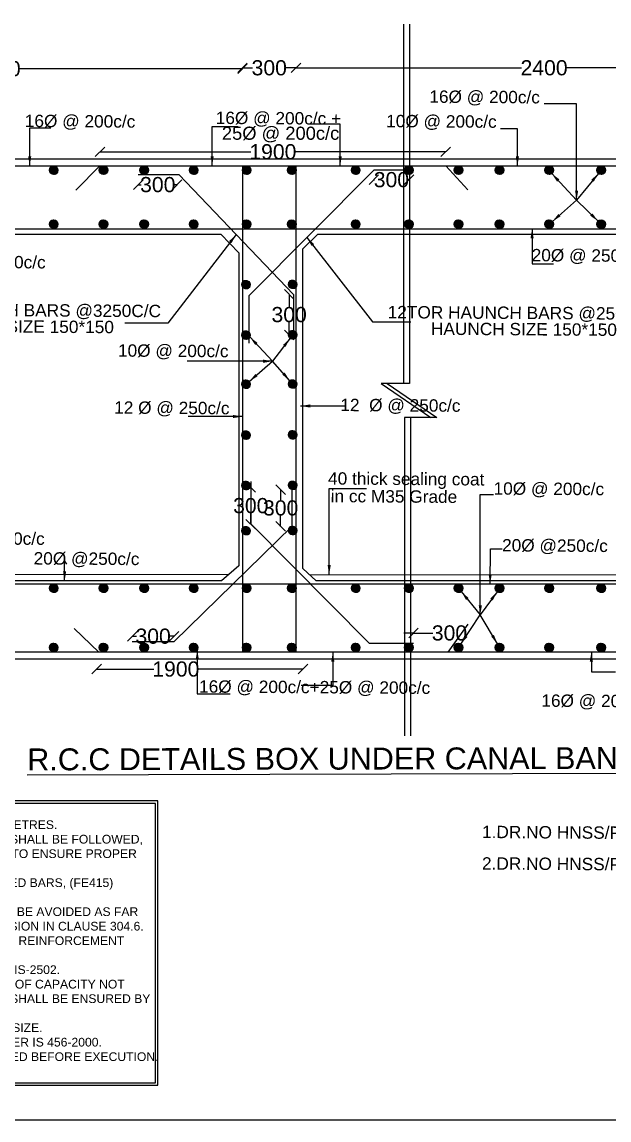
# Model space of a CAD drawing. Header units: millimetres. Extents: x 5124 to 6568637, y 2311 to 91879094.
# Drawn here: x 3804914 to 3810729, y 45935906 to 45946771 of the extents above; entities that cross this region are included whole.
import ezdxf

# ---------------------------------------------------------------- set-up
doc = ezdxf.new("R2010")
doc.units = ezdxf.units.MM
doc.header["$MEASUREMENT"] = 0
for name, color, linetype in [('DIMENSION', 7, 'Continuous'), ('DRAWING', 7, 'Continuous'), ('TEXT', 7, 'Continuous')]:
    doc.layers.add(name, color=color, linetype=linetype)
doc.styles.get("Standard").update_dxf_attribs({"font": 'arial.ttf', "height": 150})
doc.dimstyles.get("Standard").update_dxf_attribs({"dimtxt": 200, "dimasz": 110, "dimexe": 0.18, "dimexo": 0.0625, "dimgap": 0.09, "dimtad": 0, "dimtih": 1, "dimtoh": 1, "dimdec": 0, "dimzin": 0, "dimdsep": 46, "dimtxsty": 'Standard', "dimblk": 'OBLIQUE', "dimcen": 0.09, "dimse1": 1, "dimse2": 1, "dimadec": 0, "dimazin": 0, "dimtfac": 1, "dimtdec": 0, "dimtofl": 0, "dimtmove": 0, "dimatfit": 3, "dimfxl": 1, "dimtolj": 1, "dimtzin": 0, "dimarcsym": 0})

# ---------------------------------------------------------------- blocks, each defined once
blk = doc.blocks.new('_Oblique')
at = {"color": 0, "linetype": 'ByBlock', "lineweight": -2}
blk.add_line((-0.5, -0.5), (0.5, 0.5), dxfattribs=at)
blk = doc.blocks.new('*D127')
at = {"layer": 'Defpoints', "color": 0, "transparency": 16777216}
for p in [(3807098, 45946308), (3807098, 45945347), (3802238, 45945326)]:
    blk.add_point(p, dxfattribs=at)
at = {"layer": 'DIMENSION', "color": 0, "lineweight": -2, "transparency": 16777216}
for p, q in [((3802238, 45946308), (3804443, 45946308)), ((3807098, 45946308), (3804893, 45946308))]:
    blk.add_line(p, q, dxfattribs=at)
at = {"layer": 'DIMENSION', "color": 0, "lineweight": -2, "transparency": 16777216, "xscale": 95, "yscale": 95, "zscale": 95, "rotation": 180}
blk.add_blockref('_Oblique', (3802238, 45946308), dxfattribs=at)
at = {"layer": 'DIMENSION', "color": 0, "lineweight": -2, "transparency": 16777216, "xscale": 95, "yscale": 95, "zscale": 95}
blk.add_blockref('_Oblique', (3807098, 45946308), dxfattribs=at)
at = {"layer": 'DIMENSION', "color": 0, "transparency": 16777216, "insert": (3804668, 45946308), "char_height": 150, "attachment_point": 5}
blk.add_mtext('\\A1;2400', dxfattribs=at)
blk = doc.blocks.new('*D140')
at = {"layer": 'Defpoints', "color": 0, "transparency": 16777216}
for p in [(3806066, 45945261), (3806451, 45945261), (3806451, 45945161)]:
    blk.add_point(p, dxfattribs=at)
at = {"layer": 'DIMENSION', "color": 0, "lineweight": -2, "transparency": 16777216}
for p, q in [((3806066, 45945161), (3806093, 45945161)), ((3806451, 45945161), (3806424, 45945161))]:
    blk.add_line(p, q, dxfattribs=at)
at = {"layer": 'DIMENSION', "color": 0, "lineweight": -2, "transparency": 16777216, "xscale": 95, "yscale": 95, "zscale": 95, "rotation": 180}
blk.add_blockref('_Oblique', (3806066, 45945161), dxfattribs=at)
at = {"layer": 'DIMENSION', "color": 0, "lineweight": -2, "transparency": 16777216, "xscale": 95, "yscale": 95, "zscale": 95}
blk.add_blockref('_Oblique', (3806451, 45945161), dxfattribs=at)
at = {"layer": 'DIMENSION', "color": 0, "transparency": 16777216, "insert": (3806259, 45945161), "char_height": 150, "attachment_point": 5}
blk.add_mtext('\\A1;300', dxfattribs=at)
blk = doc.blocks.new('*D141')
at = {"layer": 'Defpoints', "color": 0, "transparency": 16777216}
for p in [(3809111, 45945486), (3805686, 45945347), (3809111, 45945347)]:
    blk.add_point(p, dxfattribs=at)
at = {"layer": 'DIMENSION', "color": 0, "lineweight": -2, "transparency": 16777216}
for p, q in [((3805686, 45945486), (3807182, 45945486)), ((3809111, 45945486), (3807615, 45945486))]:
    blk.add_line(p, q, dxfattribs=at)
at = {"layer": 'DIMENSION', "color": 0, "lineweight": -2, "transparency": 16777216, "xscale": 95, "yscale": 95, "zscale": 95, "rotation": 180}
blk.add_blockref('_Oblique', (3805686, 45945486), dxfattribs=at)
at = {"layer": 'DIMENSION', "color": 0, "lineweight": -2, "transparency": 16777216, "xscale": 95, "yscale": 95, "zscale": 95}
blk.add_blockref('_Oblique', (3809111, 45945486), dxfattribs=at)
at = {"layer": 'DIMENSION', "color": 0, "transparency": 16777216, "insert": (3807399, 45945486), "char_height": 150, "attachment_point": 5}
blk.add_mtext('\\A1;1900', dxfattribs=at)
blk = doc.blocks.new('*D142')
at = {"layer": 'Defpoints', "color": 0, "transparency": 16777216}
for p in [(3807604, 45944075), (3807560, 45943675), (3807595, 45943675)]:
    blk.add_point(p, dxfattribs=at)
at = {"layer": 'DIMENSION', "color": 0, "lineweight": -2, "transparency": 16777216}
for p, q in [((3807560, 45944075), (3807560, 45943952)), ((3807560, 45943675), (3807560, 45943798))]:
    blk.add_line(p, q, dxfattribs=at)
at = {"layer": 'DIMENSION', "color": 0, "lineweight": -2, "transparency": 16777216, "xscale": 95, "yscale": 95, "zscale": 95}
for p, rotation in [((3807560, 45944075), 90), ((3807560, 45943675), 270)]:
    blk.add_blockref('_Oblique', p, dxfattribs=dict(at, rotation=rotation))
at = {"layer": 'DIMENSION', "color": 0, "transparency": 16777216, "insert": (3807560, 45943875), "char_height": 150, "attachment_point": 5}
blk.add_mtext('\\A1;300', dxfattribs=at)
blk = doc.blocks.new('*D143')
at = {"layer": 'Defpoints', "color": 0, "transparency": 16777216}
for p in [(3807476, 45942144), (3807595, 45942144), (3807587, 45941780)]:
    blk.add_point(p, dxfattribs=at)
at = {"layer": 'DIMENSION', "color": 0, "lineweight": -2, "transparency": 16777216}
for p, q in [((3807476, 45942144), (3807476, 45942039)), ((3807476, 45941780), (3807476, 45941885))]:
    blk.add_line(p, q, dxfattribs=at)
at = {"layer": 'DIMENSION', "color": 0, "lineweight": -2, "transparency": 16777216, "xscale": 95, "yscale": 95, "zscale": 95}
for p, rotation in [((3807476, 45942144), 90), ((3807476, 45941780), 270)]:
    blk.add_blockref('_Oblique', p, dxfattribs=dict(at, rotation=rotation))
at = {"layer": 'DIMENSION', "color": 0, "transparency": 16777216, "insert": (3807476, 45941962), "char_height": 150, "attachment_point": 5}
blk.add_mtext('\\A1;300', dxfattribs=at)
blk = doc.blocks.new('*D144')
at = {"layer": 'Defpoints', "color": 0, "transparency": 16777216}
for p in [(3806006, 45940693), (3806006, 45940639), (3806420, 45940639)]:
    blk.add_point(p, dxfattribs=at)
at = {"layer": 'DIMENSION', "color": 0, "lineweight": -2, "transparency": 16777216}
for p, q in [((3806006, 45940693), (3806047, 45940693)), ((3806420, 45940693), (3806378, 45940693))]:
    blk.add_line(p, q, dxfattribs=at)
at = {"layer": 'DIMENSION', "color": 0, "lineweight": -2, "transparency": 16777216, "xscale": 95, "yscale": 95, "zscale": 95, "rotation": 180}
blk.add_blockref('_Oblique', (3806006, 45940693), dxfattribs=at)
at = {"layer": 'DIMENSION', "color": 0, "lineweight": -2, "transparency": 16777216, "xscale": 95, "yscale": 95, "zscale": 95}
blk.add_blockref('_Oblique', (3806420, 45940693), dxfattribs=at)
at = {"layer": 'DIMENSION', "color": 0, "transparency": 16777216, "insert": (3806213, 45940693), "char_height": 150, "attachment_point": 5}
blk.add_mtext('\\A1;300', dxfattribs=at)
blk = doc.blocks.new('*D145')
at = {"layer": 'Defpoints', "color": 0, "transparency": 16777216}
for p in [(3805654, 45940537), (3807697, 45940467), (3807697, 45940368)]:
    blk.add_point(p, dxfattribs=at)
at = {"layer": 'DIMENSION', "color": 0, "lineweight": -2, "transparency": 16777216}
for p, q in [((3805654, 45940368), (3806221, 45940368)), ((3807697, 45940368), (3806655, 45940368))]:
    blk.add_line(p, q, dxfattribs=at)
at = {"layer": 'DIMENSION', "color": 0, "lineweight": -2, "transparency": 16777216, "xscale": 95, "yscale": 95, "zscale": 95, "rotation": 180}
blk.add_blockref('_Oblique', (3805654, 45940368), dxfattribs=at)
at = {"layer": 'DIMENSION', "color": 0, "lineweight": -2, "transparency": 16777216, "xscale": 95, "yscale": 95, "zscale": 95}
blk.add_blockref('_Oblique', (3807697, 45940368), dxfattribs=at)
at = {"layer": 'DIMENSION', "color": 0, "transparency": 16777216, "insert": (3806438, 45940368), "char_height": 150, "attachment_point": 5}
blk.add_mtext('\\A1;1900', dxfattribs=at)
blk = doc.blocks.new('*D148')
at = {"layer": 'Defpoints', "color": 0, "transparency": 16777216}
for p in [(3812542, 45946317), (3807628, 45945347), (3812542, 45945347)]:
    blk.add_point(p, dxfattribs=at)
at = {"layer": 'DIMENSION', "color": 0, "lineweight": -2, "transparency": 16777216}
for p, q in [((3807628, 45946317), (3809860, 45946317)), ((3812542, 45946317), (3810310, 45946317))]:
    blk.add_line(p, q, dxfattribs=at)
at = {"layer": 'DIMENSION', "color": 0, "lineweight": -2, "transparency": 16777216, "xscale": 95, "yscale": 95, "zscale": 95, "rotation": 180}
blk.add_blockref('_Oblique', (3807628, 45946317), dxfattribs=at)
at = {"layer": 'DIMENSION', "color": 0, "lineweight": -2, "transparency": 16777216, "xscale": 95, "yscale": 95, "zscale": 95}
blk.add_blockref('_Oblique', (3812542, 45946317), dxfattribs=at)
at = {"layer": 'DIMENSION', "color": 0, "transparency": 16777216, "insert": (3810085, 45946317), "char_height": 150, "attachment_point": 5}
blk.add_mtext('\\A1;2400', dxfattribs=at)
blk = doc.blocks.new('*D154')
at = {"layer": 'Defpoints', "color": 0, "transparency": 16777216}
for p in [(3808399, 45945305), (3808746, 45945305), (3808746, 45945210)]:
    blk.add_point(p, dxfattribs=at)
at = {"layer": 'DIMENSION', "color": 0, "lineweight": -2, "transparency": 16777216}
for p, q in [((3808399, 45945210), (3808407, 45945210)), ((3808746, 45945210), (3808738, 45945210))]:
    blk.add_line(p, q, dxfattribs=at)
at = {"layer": 'DIMENSION', "color": 0, "lineweight": -2, "transparency": 16777216, "xscale": 95, "yscale": 95, "zscale": 95, "rotation": 180}
blk.add_blockref('_Oblique', (3808399, 45945210), dxfattribs=at)
at = {"layer": 'DIMENSION', "color": 0, "lineweight": -2, "transparency": 16777216, "xscale": 95, "yscale": 95, "zscale": 95}
blk.add_blockref('_Oblique', (3808746, 45945210), dxfattribs=at)
at = {"layer": 'DIMENSION', "color": 0, "transparency": 16777216, "insert": (3808573, 45945210), "char_height": 150, "attachment_point": 5}
blk.add_mtext('\\A1;300', dxfattribs=at)
blk = doc.blocks.new('*D155')
at = {"layer": 'Defpoints', "color": 0, "transparency": 16777216}
for p in [(3808792, 45940725), (3808792, 45940625), (3808792, 45940625)]:
    blk.add_point(p, dxfattribs=at)
at = {"layer": 'DIMENSION', "color": 0, "lineweight": -2, "transparency": 16777216}
for q in [(3808697, 45940725), (3808982, 45940725)]:
    blk.add_line((3808792, 45940725), q, dxfattribs=at)
at = {"layer": 'DIMENSION', "color": 0, "lineweight": -2, "transparency": 16777216, "xscale": 95, "yscale": 95, "zscale": 95}
blk.add_blockref('_Oblique', (3808792, 45940725), dxfattribs=at)
at = {"layer": 'DIMENSION', "color": 0, "lineweight": -2, "transparency": 16777216, "xscale": 95, "yscale": 95, "zscale": 95, "rotation": 180}
blk.add_blockref('_Oblique', (3808792, 45940725), dxfattribs=at)
at = {"layer": 'DIMENSION', "color": 0, "transparency": 16777216, "insert": (3809148, 45940725), "char_height": 150, "attachment_point": 5}
blk.add_mtext('\\A1;300', dxfattribs=at)
blk = doc.blocks.new('*D121')
at = {"layer": 'Defpoints', "color": 0, "transparency": 16777216}
for p in [(3807180, 45942167), (3807298, 45942167), (3807290, 45941802)]:
    blk.add_point(p, dxfattribs=at)
at = {"layer": 'DIMENSION', "color": 0, "lineweight": -2, "transparency": 16777216}
for p, q in [((3807180, 45942167), (3807180, 45942061)), ((3807180, 45941802), (3807180, 45941908))]:
    blk.add_line(p, q, dxfattribs=at)
at = {"layer": 'DIMENSION', "color": 0, "lineweight": -2, "transparency": 16777216, "xscale": 95, "yscale": 95, "zscale": 95}
for p, rotation in [((3807180, 45942167), 90), ((3807180, 45941802), 270)]:
    blk.add_blockref('_Oblique', p, dxfattribs=dict(at, rotation=rotation))
at = {"layer": 'DIMENSION', "color": 0, "transparency": 16777216, "insert": (3807180, 45941985), "char_height": 150, "attachment_point": 5}
blk.add_mtext('\\A1;300', dxfattribs=at)
blk = doc.blocks.new('*D169')
at = {"layer": 'Defpoints', "color": 0, "lineweight": -2, "transparency": 16777216}
for p, q in [((3807098, 45946317), (3807198, 45946317)), ((3807628, 45946317), (3807529, 45946317))]:
    blk.add_line(p, q, dxfattribs=at)
at = {"layer": 'Defpoints', "color": 0, "transparency": 16777216}
for p in [(3807628, 45946317), (3807098, 45945347), (3807628, 45945347)]:
    blk.add_point(p, dxfattribs=at)
at = {"layer": 'Defpoints', "color": 0, "lineweight": -2, "transparency": 16777216, "xscale": 95, "yscale": 95, "zscale": 95, "rotation": 180}
blk.add_blockref('_Oblique', (3807098, 45946317), dxfattribs=at)
at = {"layer": 'Defpoints', "color": 0, "lineweight": -2, "transparency": 16777216, "xscale": 95, "yscale": 95, "zscale": 95}
blk.add_blockref('_Oblique', (3807628, 45946317), dxfattribs=at)
at = {"layer": 'Defpoints', "color": 0, "transparency": 16777216, "insert": (3807363, 45946317), "char_height": 150, "attachment_point": 5}
blk.add_mtext('\\A1;300', dxfattribs=at)

msp = doc.modelspace()

# ---------------------------------------------------------------- hatches: boundary and pattern name
at = {"layer": 'DRAWING'}
h = msp.add_hatch(dxfattribs=at)
h.set_pattern_fill('ANSI31', color=256, scale=0.555958, style=0)
h.set_pattern_definition([(45, (1807052.1086, 20401832.74423), (-0.04914017675613, 0.04914017675613), [])])
h.paths.add_polyline_path([(3805270.8, 45945305.4, 0.9586945), (3805186.7, 45945309), (3805186.7, 45945301.9, 0.9586945)])
h = msp.add_hatch(dxfattribs=at)
h.set_pattern_fill('ANSI31', color=256, scale=0.555958, style=0)
h.set_pattern_definition([(45, (1807544.557, 20401832.74423), (-0.04914017675613, 0.04914017675613), [])])
h.paths.add_polyline_path([(3805763.2, 45945305.4, 0.9586945), (3805679.1, 45945309), (3805679.1, 45945301.9, 0.9586945)])
h = msp.add_hatch(dxfattribs=at)
h.set_pattern_fill('ANSI31', color=256, scale=0.555958, style=0)
h.set_pattern_definition([(45, (1807947.27493, 20401832.74423), (-0.04914017675613, 0.04914017675613), [])])
h.paths.add_polyline_path([(3806165.9, 45945305.4, 0.9586945), (3806081.8, 45945309), (3806081.8, 45945301.9, 0.9586945)])
h = msp.add_hatch(dxfattribs=at)
h.set_pattern_fill('ANSI31', color=256, scale=0.555958, style=0)
h.set_pattern_definition([(45, (1808438.77297, 20401832.74423), (-0.04914017675613, 0.04914017675613), [])])
h.paths.add_polyline_path([(3806657.4, 45945305.4, 0.9586945), (3806573.3, 45945309), (3806573.3, 45945301.9, 0.9586945)])
h = msp.add_hatch(dxfattribs=at)
h.set_pattern_fill('ANSI31', color=256, scale=0.555958, style=0)
h.set_pattern_definition([(45, (1808962.34588, 20401832.74423), (-0.04914017675613, 0.04914017675613), [])])
h.paths.add_polyline_path([(3807181, 45945305.4, 0.9586945), (3807096.9, 45945309), (3807096.9, 45945301.9, 0.9586945)])
h = msp.add_hatch(dxfattribs=at)
h.set_pattern_fill('ANSI31', color=256, scale=0.555958, style=0)
h.set_pattern_definition([(45, (1809410.68142, 20401832.74423), (-0.04914017675613, 0.04914017675613), [])])
h.paths.add_polyline_path([(3807629.3, 45945305.4, 0.9586945), (3807545.3, 45945309), (3807545.3, 45945301.9, 0.9586945)])
h = msp.add_hatch(dxfattribs=at)
h.set_pattern_fill('ANSI31', color=256, scale=0.555958, style=0)
h.set_pattern_definition([(45, (1810042.83374, 20401832.74423), (-0.04914017675613, 0.04914017675613), [])])
h.paths.add_polyline_path([(3808261.5, 45945305.4, 0.9586945), (3808177.4, 45945309), (3808177.4, 45945301.9, 0.9586945)])
h = msp.add_hatch(dxfattribs=at)
h.set_pattern_fill('ANSI31', color=256, scale=0.555958, style=0)
h.set_pattern_definition([(45, (1810569.73294, 20401832.74423), (-0.04914017675613, 0.04914017675613), [])])
h.paths.add_polyline_path([(3808788.4, 45945305.4, 0.9586945), (3808704.3, 45945309), (3808704.3, 45945301.9, 0.9586945)])
h = msp.add_hatch(dxfattribs=at)
h.set_pattern_fill('ANSI31', color=256, scale=0.555958, style=0)
h.set_pattern_definition([(45, (1811060.83499, 20401832.74423), (-0.04914017675613, 0.04914017675613), [])])
h.paths.add_polyline_path([(3809279.5, 45945305.4, 0.9586945), (3809195.4, 45945309), (3809195.4, 45945301.9, 0.9586945)])
h = msp.add_hatch(dxfattribs=at)
h.set_pattern_fill('ANSI31', color=256, scale=0.555958, style=0)
h.set_pattern_definition([(45, (1811467.67118, 20401832.74423), (-0.04914017675613, 0.04914017675613), [])])
h.paths.add_polyline_path([(3809686.3, 45945305.4, 0.9586945), (3809602.2, 45945309), (3809602.2, 45945301.9, 0.9586945)])
h = msp.add_hatch(dxfattribs=at)
h.set_pattern_fill('ANSI31', color=256, scale=0.555958, style=0)
h.set_pattern_definition([(45, (1811958.773226, 20401832.74423), (-0.04914017675613, 0.04914017675613), [])])
h.paths.add_polyline_path([(3810177.4, 45945305.4, 0.9586945), (3810093.3, 45945309), (3810093.3, 45945301.9, 0.9586945)])
h = msp.add_hatch(dxfattribs=at)
h.set_pattern_fill('ANSI31', color=256, scale=0.555958, style=0)
h.set_pattern_definition([(45, (1812474.188825, 20401832.74423), (-0.04914017675613, 0.04914017675613), [])])
h.paths.add_polyline_path([(3810692.8, 45945305.4, 0.9586945), (3810608.8, 45945309), (3810608.8, 45945301.9, 0.9586945)])
h = msp.add_hatch(dxfattribs=at)
h.set_pattern_fill('ANSI31', color=256, scale=0.555958, style=0)
h.set_pattern_definition([(45, (1807052.1086, 20401296.877184), (-0.04914017675613, 0.04914017675613), [])])
h.paths.add_polyline_path([(3805270.8, 45944769.6, 0.9586945), (3805186.7, 45944773.1), (3805186.7, 45944766, 0.9586945)])
h = msp.add_hatch(dxfattribs=at)
h.set_pattern_fill('ANSI31', color=256, scale=0.555958, style=0)
h.set_pattern_definition([(45, (1807544.557, 20401296.877184), (-0.04914017675613, 0.04914017675613), [])])
h.paths.add_polyline_path([(3805763.2, 45944769.6, 0.9586945), (3805679.1, 45944773.1), (3805679.1, 45944766, 0.9586945)])
h = msp.add_hatch(dxfattribs=at)
h.set_pattern_fill('ANSI31', color=256, scale=0.555958, style=0)
h.set_pattern_definition([(45, (1807947.27493, 20401296.877184), (-0.04914017675613, 0.04914017675613), [])])
h.paths.add_polyline_path([(3806165.9, 45944769.6, 0.9586945), (3806081.8, 45944773.1), (3806081.8, 45944766, 0.9586945)])
h = msp.add_hatch(dxfattribs=at)
h.set_pattern_fill('ANSI31', color=256, scale=0.555958, style=0)
h.set_pattern_definition([(45, (1808438.77297, 20401296.877184), (-0.04914017675613, 0.04914017675613), [])])
h.paths.add_polyline_path([(3806657.4, 45944769.6, 0.9586945), (3806573.3, 45944773.1), (3806573.3, 45944766, 0.9586945)])
h = msp.add_hatch(dxfattribs=at)
h.set_pattern_fill('ANSI31', color=256, scale=0.555958, style=0)
h.set_pattern_definition([(45, (1808962.34588, 20401296.877184), (-0.04914017675613, 0.04914017675613), [])])
h.paths.add_polyline_path([(3807181, 45944769.6, 0.9586945), (3807096.9, 45944773.1), (3807096.9, 45944766, 0.9586945)])
h = msp.add_hatch(dxfattribs=at)
h.set_pattern_fill('ANSI31', color=256, scale=0.555958, style=0)
h.set_pattern_definition([(45, (1809410.68142, 20401296.877184), (-0.04914017675613, 0.04914017675613), [])])
h.paths.add_polyline_path([(3807629.3, 45944769.6, 0.9586945), (3807545.3, 45944773.1), (3807545.3, 45944766, 0.9586945)])
h = msp.add_hatch(dxfattribs=at)
h.set_pattern_fill('ANSI31', color=256, scale=0.555958, style=0)
h.set_pattern_definition([(45, (1810042.83374, 20401296.877184), (-0.04914017675613, 0.04914017675613), [])])
h.paths.add_polyline_path([(3808261.5, 45944769.6, 0.9586945), (3808177.4, 45944773.1), (3808177.4, 45944766, 0.9586945)])
h = msp.add_hatch(dxfattribs=at)
h.set_pattern_fill('ANSI31', color=256, scale=0.555958, style=0)
h.set_pattern_definition([(45, (1810569.73294, 20401296.877184), (-0.04914017675613, 0.04914017675613), [])])
h.paths.add_polyline_path([(3808788.4, 45944769.6, 0.9586945), (3808704.3, 45944773.1), (3808704.3, 45944766, 0.9586945)])
h = msp.add_hatch(dxfattribs=at)
h.set_pattern_fill('ANSI31', color=256, scale=0.555958, style=0)
h.set_pattern_definition([(45, (1811060.83499, 20401296.877184), (-0.04914017675613, 0.04914017675613), [])])
h.paths.add_polyline_path([(3809279.5, 45944769.6, 0.9586945), (3809195.4, 45944773.1), (3809195.4, 45944766, 0.9586945)])
h = msp.add_hatch(dxfattribs=at)
h.set_pattern_fill('ANSI31', color=256, scale=0.555958, style=0)
h.set_pattern_definition([(45, (1811467.67118, 20401296.877184), (-0.04914017675613, 0.04914017675613), [])])
h.paths.add_polyline_path([(3809686.3, 45944769.6, 0.9586945), (3809602.2, 45944773.1), (3809602.2, 45944766, 0.9586945)])
h = msp.add_hatch(dxfattribs=at)
h.set_pattern_fill('ANSI31', color=256, scale=0.555958, style=0)
h.set_pattern_definition([(45, (1811958.773226, 20401296.877184), (-0.04914017675613, 0.04914017675613), [])])
h.paths.add_polyline_path([(3810177.4, 45944769.6, 0.9586945), (3810093.3, 45944773.1), (3810093.3, 45944766, 0.9586945)])
h = msp.add_hatch(dxfattribs=at)
h.set_pattern_fill('ANSI31', color=256, scale=0.555958, style=0)
h.set_pattern_definition([(45, (1812474.188825, 20401296.877184), (-0.04914017675613, 0.04914017675613), [])])
h.paths.add_polyline_path([(3810692.8, 45944769.6, 0.9586945), (3810608.8, 45944773.1), (3810608.8, 45944766, 0.9586945)])
h = msp.add_hatch(dxfattribs=at)
h.set_pattern_fill('ANSI31', color=256, scale=0.555958, style=0)
h.set_pattern_definition([(45, (1808956.313655, 20400699.544006), (-0.04914017675613, 0.04914017675613), [])])
h.paths.add_polyline_path([(3807175, 45944172.2, 0.9586945), (3807090.9, 45944175.8), (3807090.9, 45944168.7, 0.9586945)])
h = msp.add_hatch(dxfattribs=at)
h.set_pattern_fill('ANSI31', color=256, scale=0.555958, style=0)
h.set_pattern_definition([(45, (1809418.29597, 20400701.67419), (-0.04914017675613, 0.04914017675613), [])])
h.paths.add_polyline_path([(3807636.9, 45944174.4, 0.9586945), (3807552.9, 45944177.9), (3807552.9, 45944170.8, 0.9586945)])
h = msp.add_hatch(dxfattribs=at)
h.set_pattern_fill('ANSI31', color=256, scale=0.555958, style=0)
h.set_pattern_definition([(45, (1808956.313655, 20400200.346234), (-0.04914017675613, 0.04914017675613), [])])
h.paths.add_polyline_path([(3807175, 45943673, 0.9586945), (3807090.9, 45943676.6), (3807090.9, 45943669.5, 0.9586945)])
h = msp.add_hatch(dxfattribs=at)
h.set_pattern_fill('ANSI31', color=256, scale=0.555958, style=0)
h.set_pattern_definition([(45, (1809418.29597, 20400202.47642), (-0.04914017675613, 0.04914017675613), [])])
h.paths.add_polyline_path([(3807636.9, 45943675.2, 0.9586945), (3807552.9, 45943678.7), (3807552.9, 45943671.6, 0.9586945)])
h = msp.add_hatch(dxfattribs=at)
h.set_pattern_fill('ANSI31', color=256, scale=0.555958, style=0)
h.set_pattern_definition([(45, (1808956.313655, 20399714.11321), (-0.04914017675613, 0.04914017675613), [])])
h.paths.add_polyline_path([(3807175, 45943186.8, 0.9586945), (3807090.9, 45943190.4), (3807090.9, 45943183.3, 0.9586945)])
h = msp.add_hatch(dxfattribs=at)
h.set_pattern_fill('ANSI31', color=256, scale=0.555958, style=0)
h.set_pattern_definition([(45, (1809418.29597, 20399716.24339), (-0.04914017675613, 0.04914017675613), [])])
h.paths.add_polyline_path([(3807636.9, 45943188.9, 0.9586945), (3807552.9, 45943192.5), (3807552.9, 45943185.4, 0.9586945)])
h = msp.add_hatch(dxfattribs=at)
h.set_pattern_fill('ANSI31', color=256, scale=0.555958, style=0)
h.set_pattern_definition([(45, (1809418.29597, 20399213.04234), (-0.04914017675613, 0.04914017675613), [])])
h.paths.add_polyline_path([(3807636.9, 45942685.7, 0.9586945), (3807552.9, 45942689.3), (3807552.9, 45942682.2, 0.9586945)])
h = msp.add_hatch(dxfattribs=at)
h.set_pattern_fill('ANSI31', color=256, scale=0.555958, style=0)
h.set_pattern_definition([(45, (1808956.313655, 20399210.91216), (-0.04914017675613, 0.04914017675613), [])])
h.paths.add_polyline_path([(3807175, 45942683.6, 0.9586945), (3807090.9, 45942687.2), (3807090.9, 45942680.1, 0.9586945)])
h = msp.add_hatch(dxfattribs=at)
h.set_pattern_fill('ANSI31', color=256, scale=0.555958, style=0)
h.set_pattern_definition([(45, (1808956.313655, 20398711.75111), (-0.04914017675613, 0.04914017675613), [])])
h.paths.add_polyline_path([(3807175, 45942184.5, 0.9586945), (3807090.9, 45942188), (3807090.9, 45942180.9, 0.9586945)])
h = msp.add_hatch(dxfattribs=at)
h.set_pattern_fill('ANSI31', color=256, scale=0.555958, style=0)
h.set_pattern_definition([(45, (1809418.29597, 20398713.8813), (-0.04914017675613, 0.04914017675613), [])])
h.paths.add_polyline_path([(3807636.9, 45942186.6, 0.9586945), (3807552.9, 45942190.1), (3807552.9, 45942183, 0.9586945)])
h = msp.add_hatch(dxfattribs=at)
h.set_pattern_fill('ANSI31', color=256, scale=0.555958, style=0)
h.set_pattern_definition([(45, (1808956.313655, 20398264.41232), (-0.04914017675613, 0.04914017675613), [])])
h.paths.add_polyline_path([(3807175, 45941737.1, 0.9586945), (3807090.9, 45941740.7), (3807090.9, 45941733.6, 0.9586945)])
h = msp.add_hatch(dxfattribs=at)
h.set_pattern_fill('ANSI31', color=256, scale=0.555958, style=0)
h.set_pattern_definition([(45, (1809418.29597, 20398266.542505), (-0.04914017675613, 0.04914017675613), [])])
h.paths.add_polyline_path([(3807636.9, 45941739.2, 0.9586945), (3807552.9, 45941742.8), (3807552.9, 45941735.7, 0.9586945)])
h = msp.add_hatch(dxfattribs=at)
h.set_pattern_fill('ANSI31', color=256, scale=0.555958, style=0)
h.set_pattern_definition([(45, (1807052.1086, 20397695.138816), (-0.04914017675613, 0.04914017675613), [])])
h.paths.add_polyline_path([(3805270.8, 45941167.8, 0.9586945), (3805186.7, 45941171.4), (3805186.7, 45941164.3, 0.9586945)])
h = msp.add_hatch(dxfattribs=at)
h.set_pattern_fill('ANSI31', color=256, scale=0.555958, style=0)
h.set_pattern_definition([(45, (1807544.557, 20397695.138816), (-0.04914017675613, 0.04914017675613), [])])
h.paths.add_polyline_path([(3805763.2, 45941167.8, 0.9586945), (3805679.1, 45941171.4), (3805679.1, 45941164.3, 0.9586945)])
h = msp.add_hatch(dxfattribs=at)
h.set_pattern_fill('ANSI31', color=256, scale=0.555958, style=0)
h.set_pattern_definition([(45, (1807947.27493, 20397695.138816), (-0.04914017675613, 0.04914017675613), [])])
h.paths.add_polyline_path([(3806165.9, 45941167.8, 0.9586945), (3806081.8, 45941171.4), (3806081.8, 45941164.3, 0.9586945)])
h = msp.add_hatch(dxfattribs=at)
h.set_pattern_fill('ANSI31', color=256, scale=0.555958, style=0)
h.set_pattern_definition([(45, (1808438.77297, 20397695.138816), (-0.04914017675613, 0.04914017675613), [])])
h.paths.add_polyline_path([(3806657.4, 45941167.8, 0.9586945), (3806573.3, 45941171.4), (3806573.3, 45941164.3, 0.9586945)])
h = msp.add_hatch(dxfattribs=at)
h.set_pattern_fill('ANSI31', color=256, scale=0.555958, style=0)
h.set_pattern_definition([(45, (1808962.34588, 20397695.138816), (-0.04914017675613, 0.04914017675613), [])])
h.paths.add_polyline_path([(3807181, 45941167.8, 0.9586945), (3807096.9, 45941171.4), (3807096.9, 45941164.3, 0.9586945)])
h = msp.add_hatch(dxfattribs=at)
h.set_pattern_fill('ANSI31', color=256, scale=0.555958, style=0)
h.set_pattern_definition([(45, (1809410.68142, 20397695.138816), (-0.04914017675613, 0.04914017675613), [])])
h.paths.add_polyline_path([(3807629.3, 45941167.8, 0.9586945), (3807545.3, 45941171.4), (3807545.3, 45941164.3, 0.9586945)])
h = msp.add_hatch(dxfattribs=at)
h.set_pattern_fill('ANSI31', color=256, scale=0.555958, style=0)
h.set_pattern_definition([(45, (1810042.83374, 20397695.138816), (-0.04914017675613, 0.04914017675613), [])])
h.paths.add_polyline_path([(3808261.5, 45941167.8, 0.9586945), (3808177.4, 45941171.4), (3808177.4, 45941164.3, 0.9586945)])
h = msp.add_hatch(dxfattribs=at)
h.set_pattern_fill('ANSI31', color=256, scale=0.555958, style=0)
h.set_pattern_definition([(45, (1810569.73294, 20397695.138816), (-0.04914017675613, 0.04914017675613), [])])
h.paths.add_polyline_path([(3808788.4, 45941167.8, 0.9586945), (3808704.3, 45941171.4), (3808704.3, 45941164.3, 0.9586945)])
h = msp.add_hatch(dxfattribs=at)
h.set_pattern_fill('ANSI31', color=256, scale=0.555958, style=0)
h.set_pattern_definition([(45, (1811060.83499, 20397695.138816), (-0.04914017675613, 0.04914017675613), [])])
h.paths.add_polyline_path([(3809279.5, 45941167.8, 0.9586945), (3809195.4, 45941171.4), (3809195.4, 45941164.3, 0.9586945)])
h = msp.add_hatch(dxfattribs=at)
h.set_pattern_fill('ANSI31', color=256, scale=0.555958, style=0)
h.set_pattern_definition([(45, (1811467.67118, 20397695.138816), (-0.04914017675613, 0.04914017675613), [])])
h.paths.add_polyline_path([(3809686.3, 45941167.8, 0.9586945), (3809602.2, 45941171.4), (3809602.2, 45941164.3, 0.9586945)])
h = msp.add_hatch(dxfattribs=at)
h.set_pattern_fill('ANSI31', color=256, scale=0.555958, style=0)
h.set_pattern_definition([(45, (1811958.773226, 20397695.138816), (-0.04914017675613, 0.04914017675613), [])])
h.paths.add_polyline_path([(3810177.4, 45941167.8, 0.9586945), (3810093.3, 45941171.4), (3810093.3, 45941164.3, 0.9586945)])
h = msp.add_hatch(dxfattribs=at)
h.set_pattern_fill('ANSI31', color=256, scale=0.555958, style=0)
h.set_pattern_definition([(45, (1812474.188825, 20397695.138816), (-0.04914017675613, 0.04914017675613), [])])
h.paths.add_polyline_path([(3810692.8, 45941167.8, 0.9586945), (3810608.8, 45941171.4), (3810608.8, 45941164.3, 0.9586945)])
h = msp.add_hatch(dxfattribs=at)
h.set_pattern_fill('ANSI31', color=256, scale=0.555958, style=0)
h.set_pattern_definition([(45, (1807052.1086, 20397108.49329), (-0.04914017675613, 0.04914017675613), [])])
h.paths.add_polyline_path([(3805270.8, 45940581.2, 0.9586945), (3805186.7, 45940584.7), (3805186.7, 45940577.6, 0.9586945)])
h = msp.add_hatch(dxfattribs=at)
h.set_pattern_fill('ANSI31', color=256, scale=0.555958, style=0)
h.set_pattern_definition([(45, (1807544.557, 20397108.49329), (-0.04914017675613, 0.04914017675613), [])])
h.paths.add_polyline_path([(3805763.2, 45940581.2, 0.9586945), (3805679.1, 45940584.7), (3805679.1, 45940577.6, 0.9586945)])
h = msp.add_hatch(dxfattribs=at)
h.set_pattern_fill('ANSI31', color=256, scale=0.555958, style=0)
h.set_pattern_definition([(45, (1807947.27493, 20397108.49329), (-0.04914017675613, 0.04914017675613), [])])
h.paths.add_polyline_path([(3806165.9, 45940581.2, 0.9586945), (3806081.8, 45940584.7), (3806081.8, 45940577.6, 0.9586945)])
h = msp.add_hatch(dxfattribs=at)
h.set_pattern_fill('ANSI31', color=256, scale=0.555958, style=0)
h.set_pattern_definition([(45, (1808438.77297, 20397108.49329), (-0.04914017675613, 0.04914017675613), [])])
h.paths.add_polyline_path([(3806657.4, 45940581.2, 0.9586945), (3806573.3, 45940584.7), (3806573.3, 45940577.6, 0.9586945)])
h = msp.add_hatch(dxfattribs=at)
h.set_pattern_fill('ANSI31', color=256, scale=0.555958, style=0)
h.set_pattern_definition([(45, (1808962.34588, 20397108.49329), (-0.04914017675613, 0.04914017675613), [])])
h.paths.add_polyline_path([(3807181, 45940581.2, 0.9586945), (3807096.9, 45940584.7), (3807096.9, 45940577.6, 0.9586945)])
h = msp.add_hatch(dxfattribs=at)
h.set_pattern_fill('ANSI31', color=256, scale=0.555958, style=0)
h.set_pattern_definition([(45, (1809410.68142, 20397108.49329), (-0.04914017675613, 0.04914017675613), [])])
h.paths.add_polyline_path([(3807629.3, 45940581.2, 0.9586945), (3807545.3, 45940584.7), (3807545.3, 45940577.6, 0.9586945)])
h = msp.add_hatch(dxfattribs=at)
h.set_pattern_fill('ANSI31', color=256, scale=0.555958, style=0)
h.set_pattern_definition([(45, (1810042.83374, 20397108.49329), (-0.04914017675613, 0.04914017675613), [])])
h.paths.add_polyline_path([(3808261.5, 45940581.2, 0.9586945), (3808177.4, 45940584.7), (3808177.4, 45940577.6, 0.9586945)])
h = msp.add_hatch(dxfattribs=at)
h.set_pattern_fill('ANSI31', color=256, scale=0.555958, style=0)
h.set_pattern_definition([(45, (1810569.73294, 20397108.49329), (-0.04914017675613, 0.04914017675613), [])])
h.paths.add_polyline_path([(3808788.4, 45940581.2, 0.9586945), (3808704.3, 45940584.7), (3808704.3, 45940577.6, 0.9586945)])
h = msp.add_hatch(dxfattribs=at)
h.set_pattern_fill('ANSI31', color=256, scale=0.555958, style=0)
h.set_pattern_definition([(45, (1811060.83499, 20397108.49329), (-0.04914017675613, 0.04914017675613), [])])
h.paths.add_polyline_path([(3809279.5, 45940581.2, 0.9586945), (3809195.4, 45940584.7), (3809195.4, 45940577.6, 0.9586945)])
h = msp.add_hatch(dxfattribs=at)
h.set_pattern_fill('ANSI31', color=256, scale=0.555958, style=0)
h.set_pattern_definition([(45, (1811467.67118, 20397108.49329), (-0.04914017675613, 0.04914017675613), [])])
h.paths.add_polyline_path([(3809686.3, 45940581.2, 0.9586945), (3809602.2, 45940584.7), (3809602.2, 45940577.6, 0.9586945)])
h = msp.add_hatch(dxfattribs=at)
h.set_pattern_fill('ANSI31', color=256, scale=0.555958, style=0)
h.set_pattern_definition([(45, (1811958.773226, 20397108.49329), (-0.04914017675613, 0.04914017675613), [])])
h.paths.add_polyline_path([(3810177.4, 45940581.2, 0.9586945), (3810093.3, 45940584.7), (3810093.3, 45940577.6, 0.9586945)])
h = msp.add_hatch(dxfattribs=at)
h.set_pattern_fill('ANSI31', color=256, scale=0.555958, style=0)
h.set_pattern_definition([(45, (1812474.188825, 20397108.49329), (-0.04914017675613, 0.04914017675613), [])])
h.paths.add_polyline_path([(3810692.8, 45940581.2, 0.9586945), (3810608.8, 45940584.7), (3810608.8, 45940577.6, 0.9586945)])

# ---------------------------------------------------------------- linework, layer by layer
at = {"layer": 'Defpoints'}
for points in [[(3807162.1, 45944061.4), (3807162.1, 45943591.6)], [(3807182.6, 45941801.4), (3807182.6, 45942224.3)]]:
    msp.add_lwpolyline(points, dxfattribs=at)
at = {"layer": 'DIMENSION'}
for p, q in [((3796266.7, 45945417), (3807697.3, 45945417)), ((3807697.3, 45940467.4), (3796266.7, 45940467.4))]:
    msp.add_line(p, q, dxfattribs=at)
for points in [[(3808691.1, 45946747.7), (3808691.1, 45943194.3), (3808469.9, 45943194.3), (3808961.9, 45942858.9), (3808702.8, 45942858.9), (3808702.8, 45939709.1)], [(3808751, 45946747.7), (3808751, 45943194.3), (3808529.8, 45943194.3), (3809021.8, 45942858.9), (3808762.8, 45942858.9), (3808762.8, 45939709.1)], [(3805686.4, 45945347.4), (3805445.9, 45945106.1)], [(3807098.3, 45945347.4), (3807098.3, 45940537)], [(3807627.7, 45945347.4), (3818415.3, 45945347.4), (3818415.3, 45940537), (3807627.7, 45940537)], [(3807697.3, 45945417), (3818484.8, 45945417), (3818484.8, 45940467.4), (3807697.3, 45940467.4)], [(3809110.7, 45945347.4), (3809330.3, 45945110.9)], [(3796336.3, 45944725.3), (3807627.7, 45944725.3)], [(3807627.7, 45944725.3), (3818415.3, 45944725.3)], [(3796336.3, 45941211.8), (3807627.7, 45941211.8)], [(3807627.7, 45941211.8), (3818415.3, 45941211.8)], [(3809136.1, 45940537), (3809333.2, 45940814.1)], [(3805676.4, 45940537), (3805432.4, 45940770.8)]]:
    msp.add_lwpolyline(points, dxfattribs=at)
msp.add_lwpolyline([(3796336.3, 45945347.4), (3807627.7, 45945347.4), (3807627.7, 45940537), (3796336.3, 45940537)], close=True, dxfattribs=at)
at = {"layer": 'DRAWING'}
for points in [[(3794428.9, 45954459), (3820865.5, 45954459), (3820865.5, 45935906.4), (3794428.9, 45935906.4)], [(3806258.4, 45939063.2), (3800979.9, 45939063.2), (3800979.9, 45936251.9), (3806258.4, 45936251.9)], [(3806235.2, 45939039.9), (3801003.1, 45939039.9), (3801003.1, 45936275.1), (3806235.2, 45936275.1)]]:
    msp.add_lwpolyline(points, close=True, dxfattribs=at)
for points in [[(3806066.5, 45945261.3), (3806451.1, 45945261.3), (3806467.5, 45945261.3), (3807604.5, 45944075), (3807604.5, 45943697.1)], [(3808746.3, 45945305.4), (3808399.4, 45945305.4), (3807162.1, 45944061.4)], [(3802501.1, 45944672.5), (3806884.3, 45944672.3), (3807061.9, 45944487.6), (3807061.9, 45941389.9), (3806890.7, 45941241.5), (3802394.6, 45941241.5), (3802263.6, 45941365.2), (3802297.1, 45944458.5), (3802501.1, 45944672.5)], [(3807843.6, 45944671), (3812318, 45944671), (3812495.5, 45944486.3), (3812495.5, 45941388.5), (3812324.3, 45941240.2), (3807828.2, 45941240.2), (3807697.3, 45941363.9), (3807697.3, 45944526.6), (3807843.6, 45944671)], [(3807586.7, 45942201), (3807586.7, 45941779.7), (3806419.5, 45940639.5), (3806006.1, 45940639.5)], [(3807182.6, 45941801.4), (3808353.8, 45940625.4), (3808792.3, 45940625.4)], [(3802329.1, 45941303.4), (3806966.4, 45941307.1)], [(3807762.7, 45941302), (3812396.4, 45941302.6)]]:
    msp.add_lwpolyline(points, dxfattribs=at)
for centre in [(3805228.6, 45945305.4), (3805721.1, 45945305.4), (3806123.8, 45945305.4), (3806615.3, 45945305.4), (3807138.9, 45945305.4), (3807587.2, 45945305.4), (3808219.4, 45945305.4), (3808746.3, 45945305.4), (3809237.4, 45945305.4), (3809644.2, 45945305.4), (3810135.3, 45945305.4), (3810650.7, 45945305.4), (3805228.6, 45944769.6), (3805721.1, 45944769.6), (3806123.8, 45944769.6), (3806615.3, 45944769.6), (3807138.9, 45944769.6), (3807587.2, 45944769.6), (3808219.4, 45944769.6), (3808746.3, 45944769.6), (3809237.4, 45944769.6), (3809644.2, 45944769.6), (3810135.3, 45944769.6), (3810650.7, 45944769.6), (3807132.8, 45944172.2), (3807594.8, 45944174.4), (3807132.8, 45943673), (3807594.8, 45943675.2), (3807132.8, 45943186.8), (3807594.8, 45943188.9), (3807594.8, 45942685.7), (3807132.8, 45942683.6), (3807132.8, 45942184.5), (3807594.8, 45942186.6), (3807132.8, 45941737.1), (3807594.8, 45941739.2), (3805228.6, 45941167.8), (3805721.1, 45941167.8), (3806123.8, 45941167.8), (3806615.3, 45941167.8), (3807138.9, 45941167.8), (3807587.2, 45941167.8), (3808219.4, 45941167.8), (3808746.3, 45941167.8), (3809237.4, 45941167.8), (3809644.2, 45941167.8), (3810135.3, 45941167.8), (3810650.7, 45941167.8), (3805228.6, 45940581.2), (3805721.1, 45940581.2), (3806123.8, 45940581.2), (3806615.3, 45940581.2), (3807138.9, 45940581.2), (3807587.2, 45940581.2), (3808219.4, 45940581.2), (3808746.3, 45940581.2), (3809237.4, 45940581.2), (3809644.2, 45940581.2), (3810135.3, 45940581.2), (3810650.7, 45940581.2)]:
    msp.add_circle(centre, 42.1, dxfattribs=at)

# ---------------------------------------------------------------- texts
at = {"layer": 'Defpoints', "insert": (3806893.9, 45945735.3), "char_height": 129.933, "width": 1198.642, "attachment_point": 1}
msp.add_mtext('25Ø @ 200c/c ', dxfattribs=at)
at = {"layer": 'DRAWING'}
for s, p in [('16Ø @ 200c/c ', (3808948.5, 45945971.7)), ('16Ø @ 200c/c +', (3806832.9, 45945762.1)), ('16Ø @ 200c/c ', (3804941.8, 45945731.6)), ('10Ø @ 200c/c ', (3808520.6, 45945730.2)), ('20Ø @ 250c/c ', (3809961.9, 45944403.5)), ('20Ø @ 250c/c ', (3804053.9, 45944338.4)), ('12TOR HAUNCH BARS @3250C/C', (3803554.1, 45943866.3)), ('12TOR HAUNCH BARS @250C/C', (3808535.9, 45943839.7)), (' HAUNCH SIZE 150*150', (3803935, 45943702.4)), (' HAUNCH SIZE 150*150', (3808916.8, 45943675.8)), ('10Ø @ 200c/c ', (3805864.8, 45943459.9)), ('12 Ø @ 250c/c ', (3805826.9, 45942895.6)), ('12  Ø @ 250c/c ', (3808067.1, 45942921)), ('40 thick sealing coat', (3807945.3, 45942194)), ('10Ø @ 200c/c ', (3809584.6, 45942094.8)), ('in cc M35 Grade', (3807971.2, 45942019.6)), ('10Ø @ 200c/c ', (3804044.2, 45941603.5)), ('20Ø @250c/c ', (3809668.7, 45941532.7)), ('20Ø @250c/c ', (3805029.5, 45941403.3)), ('16Ø @ 200c/c+25Ø @ 200c/c', (3806667.8, 45940135.9)), ('16Ø @ 200c/c+25Ø @ 200c/c', (3810057.8, 45939995.7))]:
    msp.add_text(s, height=122.311, rotation=359.65712, dxfattribs=at).set_placement(p)
at = {"layer": 'DRAWING', "insert": (3801076.1, 45939015.2), "char_height": 86.0542, "width": 5161.305, "attachment_point": 1}
msp.add_mtext('NOTES: \\P1, ALL DIMENSIONS ARE IN MILLIMETRES AND LEVELS ARE IN METRES. \\P2. DO NOT SCALE THE DRAWING, WRITTEN DIMENSIONS ONLY SHALL BE FOLLOWED, \\P3, MINIMUM COVER TO ALL REINFORCEMENT SHALL BE 4OMM4TO ENSURE PROPER COVER OF CONCRETE TO REINFORCEMENT. \\P4. ALL REINFORCING STEEL SHALL BE OF HIGH YIELD DEFORMED BARS, (FE415) CONFIRMING TO IS 1786-1985. \\P5. JOINTS OR LAPPING OF BARS IN MAIN REINFORCEMENT VALI BE AVOIDED AS FAR AS POSSIBLE, HOWEVER, IF LAPS ARE INEVITABLE, THE PROVISION IN CLAUSE 304.6.\\P6 OF IRC 21•-2000 SHALL BE STRICTLY FOLLOWED, BENDING OF REINFORCEMENT BARS SHALL BE AS PER I twit SUPPORTING CHAIRS OF \\P12 /JAM DIA SHALL SE PROVIDED AT SUITABLE INTERVALS PER IS-2502. \\P7 CONCRETE SHALL BE PREPARED IN THE MECHANICAL MIXES OF CAPACITY NOT LESS THAN 200 LITRES. PROPER COMPACTION OF CONCRETE SHALL BE ENSURED BY USE OF FORM AND NEEDLE VIBRATORS, \\P8. ALL HAUNCHES PROPOSED IN THE BOXES ARE OF 150 X 150 SIZE. \\P9. SPECIFICATIONS FOR RCC ITEMS SHALL BE FOLLOWED AS PER IS 456-2000. \\P10. BAR BENDING SCHEDULE SHALL BE PREPARED AND VERIFIED BEFORE EXECUTION. ', dxfattribs=at)
at = {"layer": 'DRAWING', "char_height": 122.311, "width": 9248.75, "attachment_point": 1, "rotation": 359.65712}
for s, insert in [('1.DR.NO HNSS/PH-II/P-IV/U.T./274.580/01/2011 GENERAL PLAN AND SECTION', (3809470.9, 45938818.7)), ('2.DR.NO HNSS/PH-II/P-IV/U.T./274.580/02/2011 SECTION DETAILS OF BOX', (3809470.6, 45938506.9))]:
    msp.add_mtext(s, dxfattribs=dict(at, insert=insert))
at = {"layer": 'TEXT'}
msp.add_text('%%UR.C.C DETAILS BOX UNDER CANAL BANKS', height=216.554, rotation=0.1412, dxfattribs=at).set_placement((3804966.7, 45939365.9))

# ---------------------------------------------------------------- dimensions: what is measured, and where the dimension line sits
at = {"layer": 'Defpoints'}
dim = msp.add_linear_dim(base=(3807627.7, 45946316.7), p1=(3807098.3, 45945347.4), p2=(3807627.7, 45945347.4), text='300', dimstyle='Standard', override={"dimasz": 95, "dimfxl": 2000, "dimarcsym": 1}, dxfattribs=at)
dim.commit()
dim.dimension.update_dxf_attribs({"geometry": '*D169', "text_midpoint": (3807363, 45946316.7)})
at = {"layer": 'DIMENSION'}
for base, p1, p2, text, picture, middle in [((3807098.3, 45946307.9), (3802237.7, 45945325.6), (3807098.3, 45945347.4), '2400', '*D127', (3804668, 45946307.9)), ((3812541.9, 45946316.7), (3807627.7, 45945347.4), (3812541.9, 45945347.4), '2400', '*D148', (3810084.8, 45946316.7)), ((3809110.7, 45945485.6), (3805686.4, 45945347.4), (3809110.7, 45945347.4), '1900', '*D141', (3807398.5, 45945485.6)), ((3806451.1, 45945161.3), (3806066.5, 45945261.3), (3806451.1, 45945261.3), '300', '*D140', (3806258.8, 45945161.3)), ((3808746.3, 45945210), (3808399.4, 45945305.4), (3808746.3, 45945305.4), '300', '*D154', (3808572.9, 45945210)), ((3806006.1, 45940692.8), (3806419.5, 45940639.5), (3806006.1, 45940639.5), '300', '*D144', (3806212.8, 45940692.8)), ((3808792.3, 45940725.1), (3808792.3, 45940625.4), (3808792.3, 45940625.4), '300', '*D155', (3809147.8, 45940725.1))]:
    dim = msp.add_linear_dim(base=base, p1=p1, p2=p2, text=text, dimstyle='Standard', override={"dimasz": 95, "dimfxl": 2000, "dimarcsym": 1}, dxfattribs=at)
    dim.commit()
    dim.dimension.update_dxf_attribs({"geometry": picture, "text_midpoint": middle})
for base, p1, p2, picture, middle in [((3807560.1, 45943675.2), (3807604.5, 45944075), (3807594.8, 45943675.2), '*D142', (3807560.1, 45943875.1)), ((3807179.6, 45942167.1), (3807290.4, 45941802.4), (3807298.5, 45942167.1), '*D121', (3807179.6, 45941984.7)), ((3807475.9, 45942144.5), (3807586.7, 45941779.7), (3807594.8, 45942144.5), '*D143', (3807475.9, 45941962.1))]:
    dim = msp.add_linear_dim(base=base, p1=p1, p2=p2, angle=90, text='300', dimstyle='Standard', override={"dimasz": 95, "dimfxl": 2000, "dimarcsym": 1}, dxfattribs=at)
    dim.commit()
    dim.dimension.update_dxf_attribs({"geometry": picture, "text_midpoint": middle})
dim = msp.add_linear_dim(base=(3807697.3, 45940368), p1=(3805653.8, 45940537), p2=(3807697.3, 45940467.4), text='1900', dimstyle='Standard', override={"dimasz": 95, "dimfxl": 2000, "dimarcsym": 1}, dxfattribs=at)
dim.commit()
dim.dimension.update_dxf_attribs({"geometry": '*D145', "text_midpoint": (3806438, 45940368), "dimtype": 160})

# ---------------------------------------------------------------- leaders
at = {"layer": 'DRAWING'}
for points in [[(3810407.1, 45945008.4), (3810407.1, 45945961.4), (3810087.3, 45945961.4)], [(3804990.8, 45945347.4), (3804990.8, 45945723.1), (3805200.3, 45945723.1)], [(3806797.8, 45945347.4), (3806797.8, 45945737.1), (3807055.9, 45945737.1)], [(3808066.1, 45945347.4), (3808066.1, 45945760.9), (3807767.9, 45945760.9)], [(3809821, 45945347.4), (3809821, 45945713.5), (3809653.3, 45945713.5)], [(3810160.4, 45945271.6), (3810407.1, 45945008.4)], [(3810624, 45945272.9), (3810407.1, 45945008.4)], [(3810166.9, 45944797.4), (3810407.1, 45945008.4)], [(3810620.6, 45944799.1), (3810407.1, 45945008.4)], [(3809966.4, 45944725.3), (3809966.4, 45944378.2), (3810177.7, 45944378.2)], [(3807036, 45944668.2), (3806357.1, 45943789.9), (3805933.4, 45943789.9)], [(3807736.6, 45944639), (3808387.3, 45943803.4), (3808766.8, 45943803.4)], [(3807170.6, 45943654.3), (3807396.7, 45943414.4)], [(3807569.4, 45943641.6), (3807396.7, 45943414.4)], [(3807396.7, 45943414.4), (3806550.8, 45943414.4)], [(3807164.7, 45943214.3), (3807396.7, 45943414.4)], [(3807567, 45943220.6), (3807396.7, 45943414.4)], [(3807673.8, 45942971.5), (3808125.4, 45942971.5)], [(3807098.3, 45942867.3), (3806559.9, 45942867.3)], [(3807956.7, 45941302.1), (3807956.7, 45942155.3), (3808327.5, 45942155.3)], [(3809453.4, 45940905.3), (3809453.4, 45942094.8), (3809584.6, 45942094.8)], [(3809550.5, 45941211.8), (3809553.4, 45941558.4), (3809670.3, 45941558.4)], [(3805336.8, 45941241.5), (3805335.9, 45941434.6), (3805354.5, 45941405.9)], [(3809264.4, 45941135.6), (3809453.4, 45940905.3)], [(3809619.5, 45941133.8), (3809453.4, 45940905.3)], [(3809260.7, 45940616.2), (3809453.4, 45940905.3)], [(3809622.8, 45940617.5), (3809453.4, 45940905.3)], [(3806650.3, 45940557.7), (3806650.3, 45940123), (3806976, 45940123)], [(3807992.6, 45940537), (3807992.6, 45940206.7), (3807680.2, 45940206.7)], [(3810553.3, 45940537), (3810553.3, 45940339.6), (3810791.5, 45940339.6)]]:
    msp.add_leader(points, dimstyle='Standard', override={"dimasz": 95, "dimgap": 0.09, "dimtad": 0, "dimfxl": 2000, "dimarcsym": 1}, dxfattribs=at)

doc.saveas('drawing.dxf')
